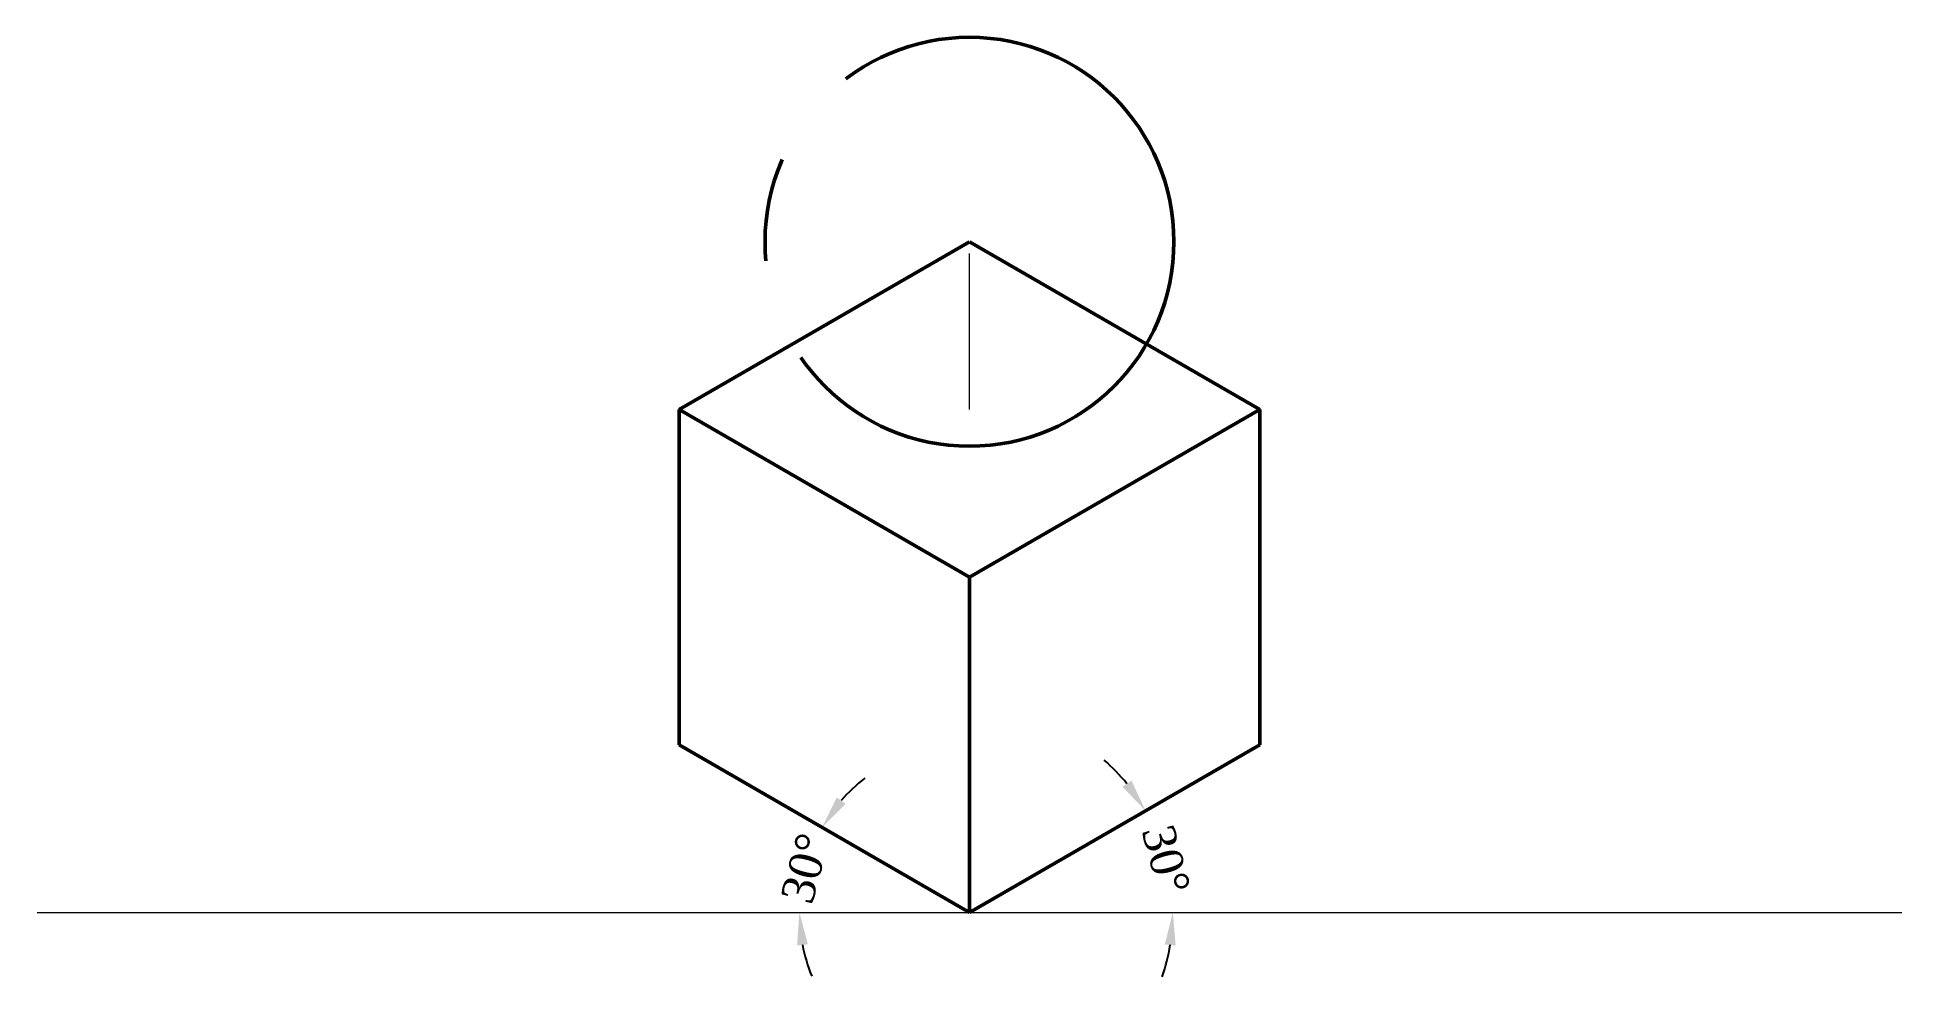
# Paper-space layout 'isometric1' of a CAD drawing. Header units: millimetres. Extents: x 20 to 248, y 5 to 120.
import ezdxf

# ---------------------------------------------------------------- set-up
doc = ezdxf.new("R2010")
doc.units = ezdxf.units.MM
doc.linetypes.add('CENTER2', pattern=[28.575, 19.05, -3.175, 3.175, -3.175])
doc.linetypes.add('CENTERX2', pattern=[101.6, 63.5, -12.7, 12.7, -12.7])
for name, color, linetype, lineweight in [('center line', 250, 'CENTER2', 5), ('projection line', 250, 'Continuous', 5), ('visible line', 5, 'CENTERX2', 50), ('xy', 1, 'Continuous', 15)]:
    doc.layers.add(name, color=color, linetype=linetype, lineweight=lineweight)
doc.styles.get("Standard").update_dxf_attribs({"font": 'times.ttf', "height": 4})
doc.dimstyles.get("Standard").update_dxf_attribs({"dimtxt": 4, "dimasz": 4, "dimexe": 0.18, "dimexo": 0.0625, "dimgap": 0.09, "dimtad": 0, "dimtoh": 1, "dimdec": 0, "dimzin": 0, "dimdsep": 46, "dimtxsty": 'Standard', "dimcen": 0.09, "dimadec": 0, "dimazin": 0, "dimtfac": 1, "dimtdec": 0, "dimtofl": 0, "dimtmove": 0, "dimatfit": 3, "dimfxl": 1, "dimtolj": 1, "dimtzin": 0, "dimarcsym": 0})

# ---------------------------------------------------------------- blocks, each defined once
blk = doc.blocks.new('*D146')
at = {"layer": 'Defpoints', "color": 0, "transparency": 16777216}
for p in [(98.92, 33.12), (114.87, 19.74), (20.43, 12.62), (134.42, 12.62), (248.41, 12.62)]:
    blk.add_point(p, dxfattribs=at)
at = {"layer": 'projection line', "color": 0, "lineweight": -2, "transparency": 16777216}
for start, end in [(127.9356, 138.9678), (191.0322, 202.0644)]:
    blk.add_arc((134.42, 12.62), 20.81, start, end, dxfattribs=at)
at = {"layer": 'projection line', "color": 0, "transparency": 16777216}
for points in [[(119.27, 25.89), (118.19, 26.67), (116.4, 23.03)], [(113.34, 8.58), (114.66, 8.71), (113.62, 12.62)]]:
    blk.add_solid(points, dxfattribs=at)
at = {"layer": 'projection line', "color": 0, "transparency": 16777216, "insert": (114.33, 18.01), "char_height": 4, "attachment_point": 5, "rotation": 75}
blk.add_mtext('\\A1;30°', dxfattribs=at)
blk = doc.blocks.new('*D147')
at = {"layer": 'Defpoints', "color": 0, "transparency": 16777216}
for p in [(169.93, 33.12), (158.91, 16.94), (20.43, 12.62), (134.42, 12.62), (248.41, 12.62)]:
    blk.add_point(p, dxfattribs=at)
at = {"layer": 'projection line', "color": 0, "lineweight": -2, "transparency": 16777216}
for start, end in [(39.2278, 48.4556), (341.5444, 350.7722)]:
    blk.add_arc((134.42, 12.62), 24.86, start, end, dxfattribs=at)
at = {"layer": 'projection line', "color": 0, "transparency": 16777216}
for points in [[(154.23, 28.72), (153.13, 27.97), (155.95, 25.05)], [(158.3, 8.69), (159.63, 8.58), (159.29, 12.62)]]:
    blk.add_solid(points, dxfattribs=at)
at = {"layer": 'projection line', "color": 0, "transparency": 16777216, "insert": (158.44, 19.06), "char_height": 4, "attachment_point": 5, "rotation": 285}
blk.add_mtext('\\A1;30°', dxfattribs=at)

psp = doc.layouts.new('isometric1')

# ---------------------------------------------------------------- linework, layer by layer
at = {"layer": 'center line'}
psp.add_line((134.42, 74.12), (134.42, 94.62), dxfattribs=at)
at = {"layer": 'visible line'}
for p, q in [((134.42, 94.62), (98.92, 74.12)), ((169.93, 74.12), (134.42, 94.62)), ((98.92, 33.12), (98.92, 74.12)), ((98.92, 74.12), (134.42, 53.62)), ((134.42, 53.62), (169.93, 74.12)), ((169.93, 33.12), (169.93, 74.12)), ((134.42, 12.62), (134.42, 53.62)), ((134.42, 12.62), (98.92, 33.12)), ((134.42, 12.62), (169.93, 33.12)), ((134.42, 12.62), (169.93, 33.12)), ((134.42, 12.62), (134.42, 12.62))]:
    psp.add_line(p, q, dxfattribs=at)
psp.add_circle((134.42, 94.62), 25, dxfattribs=at)
at = {"layer": 'xy'}
psp.add_line((20.43, 12.62), (248.41, 12.62), dxfattribs=at)

# ---------------------------------------------------------------- dimensions: what is measured, and where the dimension line sits
at = {"layer": 'projection line'}
for base, line2, picture, middle in [((114.87, 19.74), ((134.42, 12.62), (98.92, 33.12)), '*D146', (114.33, 18.01)), ((158.91, 16.94), ((134.42, 12.62), (169.93, 33.12)), '*D147', (158.44, 19.06))]:
    dim = psp.add_angular_dim_2l(base=base, line1=((20.43, 12.62), (248.41, 12.62)), line2=line2, dimstyle='Standard', dxfattribs=at)
    dim.commit()
    dim.dimension.update_dxf_attribs({"geometry": picture, "text_midpoint": middle})

doc.saveas('drawing.dxf')
